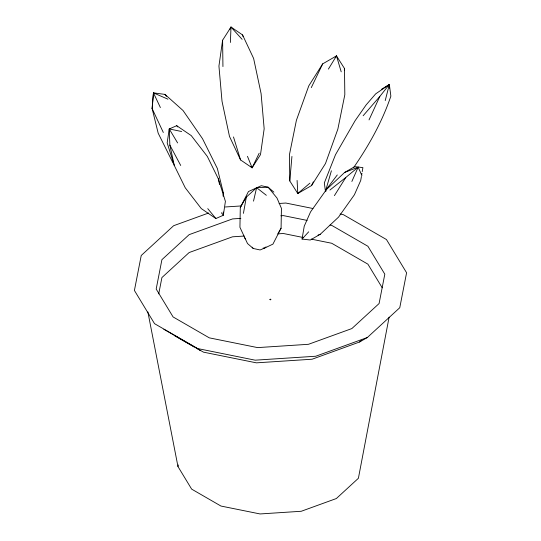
<?xml version="1.0" encoding="UTF-8"?>
<svg xmlns="http://www.w3.org/2000/svg" width="541" height="541" viewBox="0 0 541 541"><rect width="100%" height="100%" fill="white"/><g stroke="black" fill="none" stroke-linecap="round" stroke-linejoin="round"><path stroke-width="0.81" d="M240.299 207.44L239.934 227.294L247.501 243.538L253.242 248.475L260.099 249.962L264.759 248.008L272.928 244.119L281.077 228.234L281.435 208.38L277.006 198.067L268.133 187.206L261.269 185.712L248.447 191.555L240.299 207.44L246.311 197.147L256.617 187.666L268.133 187.206L273.874 192.143M230.398 42.462L231 27.05L242.544 34.915L253.614 58.421L261.087 93.579L264.164 128.792L260.491 154.645L252.099 167.798L240.556 159.933L229.485 136.427L222.02 101.275L218.936 66.056L222.608 40.21L231 27.05L242.118 39.351M173.032 162.99L158.182 133.187L152.163 108.667L153.448 92.876L164.978 94.398L183.041 110.52L202.51 138.692L217.36 168.488L223.372 193.015L223.169 195.504M152.075 108.707L153.448 92.876L167.926 99.179M223.176 196.302L223.46 192.968M289.78 180.924L289.442 154.665L296.4 120.305L308.789 85.857L322.693 63.858L336.482 55.899L344.489 68.491L344.827 94.743L337.861 129.11L325.479 163.551L311.569 185.549L297.787 193.516L289.78 180.924L291.937 156.43M344.34 70.12L344.489 68.491M181.648 131.517L169.245 128.954L167.169 142.871L174.263 165.451L185.252 187.788L201.306 208.61L215.866 218.53L223.332 215.271L225.401 201.353L218.307 178.773L207.325 156.437L191.264 135.615L176.711 125.695L169.245 128.954L169.854 145.103L174.263 165.451M361.408 176.427L360.732 180.437L354.409 194.767L338.517 217.13L320.319 234.226L310.264 240.028L302.054 239.054L304.225 226.233L310.548 211.903L326.439 189.539L344.637 172.444L354.693 166.642L362.903 167.615L362.227 171.619M361.679 174.824L361.949 173.221M243.43 213.364L246.311 197.147M389.107 317.161L358.399 478.278L336.353 498.538L301.256 511.272L260.072 513.95L220.951 506.045L191.649 489.125L177.962 466.545L147.869 311.927M158.729 293.885L161.915 277.567L189.154 252.539L232.508 236.809L244.18 236.052M177.962 466.545L178.28 464.902M253.513 201.151L256.617 187.666L266.341 195.301M385.219 100.585L389.337 84.491L381.324 89.414M325.817 191.602L325.797 190.121L331.396 170.78M351.866 181.478L358.189 167.149L361.922 175.676M369.03 119.906L379.796 96.487L389.337 84.491L390.866 96.136C382.264 121.624 369.03 145.218 353.828 167.304M311.285 87.622L322.693 63.858M311.569 185.549L313.354 181.837M229.939 29.234L231 27.05M250.99 166.567L252.099 167.798L259.18 153.218M278.27 233.043L281.077 228.234M328.401 69.099L336.482 55.899L341.209 71.825M334.406 195.632L345.794 177.489L358.189 167.149L344.637 172.444M325.797 190.121L337.293 174.939M363.133 115.747L379.796 96.487M302.054 239.054L308.695 231.819M265.969 246.892L264.759 248.008L263.115 248.076M163.815 329.259L203.47 352.15L256.393 362.842L312.116 359.217L359.589 341.993L361.456 340.275M359.589 341.993L367.339 337.516L399.765 307.721L406.589 272.759L386.457 239.541L343.359 214.662L340.073 213.999M335.204 56.988L336.482 55.899M309.905 183.156L297.787 193.516L297.097 180.437M329.936 190.047L345.794 177.489M318.061 235.105L320.319 234.226M208.596 213.026L173.661 225.698L141.235 255.494L134.411 290.463L154.543 323.674L197.641 348.56L255.169 360.178L315.734 356.242L367.339 337.516M225.266 206.98L241.252 205.938M279.102 203.477L285.831 203.037L312.955 208.515M240.846 218.375L232.508 218.922L189.154 234.645L161.915 259.673L156.187 289.043L173.093 316.945L209.293 337.848L257.617 347.606L308.492 344.299L351.846 328.576L379.085 303.548L384.813 274.172L367.907 246.27L331.707 225.374L330.064 225.042M280.88 215.771L283.383 215.609L307.132 220.41M277.54 233.881L283.383 233.502L303.034 237.472M311.231 239.129L331.707 243.261L367.907 264.164L382.217 287.771M174.54 335.67L191.196 345.286M192.643 346.125L194.091 346.957M196.261 348.215L197.708 349.046M199.162 349.885L200.61 350.724M176.711 125.695L177.719 126.925M207.764 208.643L215.866 218.53M244.37 237.607L245.411 238.885M252.194 247.196L253.242 248.475M221.377 212.762L223.332 215.271L223.203 212.038M164.978 94.398L166.472 96.339M169.245 128.954L177.617 142.925M169.854 145.103L180.721 165.485M153.448 92.876L160.393 107.564M152.163 108.667L163.321 132.484M247.467 156.329L252.099 167.798M242.544 34.915L243.031 36.497M233.489 136.941L240.556 159.933M218.307 178.773L219.545 184.467M325.425 191.23L324.329 182.905L335.508 154.685L355.126 120.67L366.169 104.866L375.684 93.857L389.337 84.491L389.385 88.183M222.608 40.21L222.939 66.57M269.932 299.383C270.669 300.816 271.697 298.429 269.932 299.383"/></g></svg>
